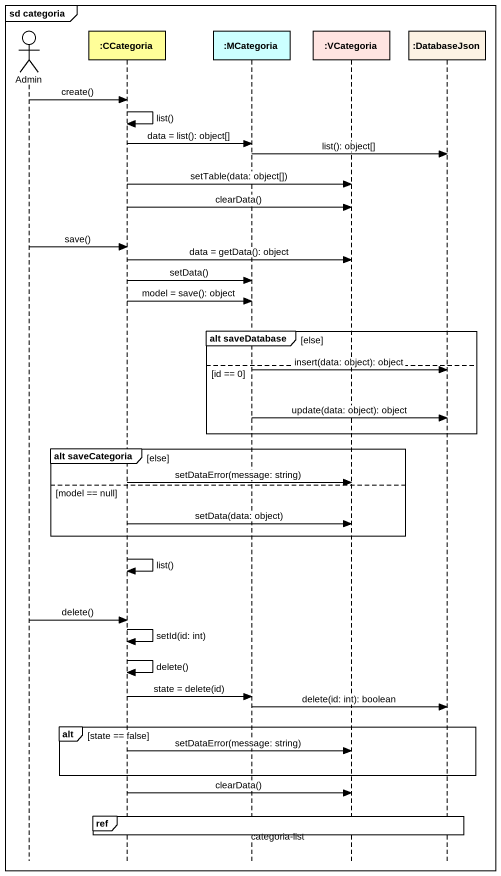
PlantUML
@startuml
mainframe sd categoria
hide footbox
actor Admin
participant ":CCategoria" as CCategoria #FFFE99
participant ":MCategoria" as MCategoria #CCFFFF
participant ":VCategoria" as VCategoria #FFE4E1
participant ":DatabaseJson" as DatabaseJson

Admin -> CCategoria : create()
CCategoria -> CCategoria : list()
CCategoria -> MCategoria : data = list(): object[]
MCategoria -> DatabaseJson : list(): object[]
CCategoria -> VCategoria : setTable(data: object[])
CCategoria -> VCategoria : clearData()
Admin -> CCategoria : save()
CCategoria -> VCategoria : data = getData(): object
CCategoria -> MCategoria : setData()
CCategoria -> MCategoria : model = save(): object
group alt saveDatabase [else]
else id == 0
  MCategoria -> DatabaseJson : insert(data: object): object
  MCategoria -> DatabaseJson : update(data: object): object
end
group alt saveCategoria [else]
  CCategoria -> VCategoria : setDataError(message: string)
else model == null
  CCategoria -> VCategoria : setData(data: object)
end
CCategoria -> CCategoria : list()
Admin -> CCategoria : delete()
CCategoria -> CCategoria : setId(id: int)
CCategoria -> CCategoria : delete()
CCategoria -> MCategoria : state = delete(id)
MCategoria -> DatabaseJson : delete(id: int): boolean
alt state == false
  CCategoria -> VCategoria : setDataError(message: string)
end
CCategoria -> VCategoria : clearData()
ref over CCategoria, MCategoria, VCategoria, DatabaseJson : categoria-list
@enduml
